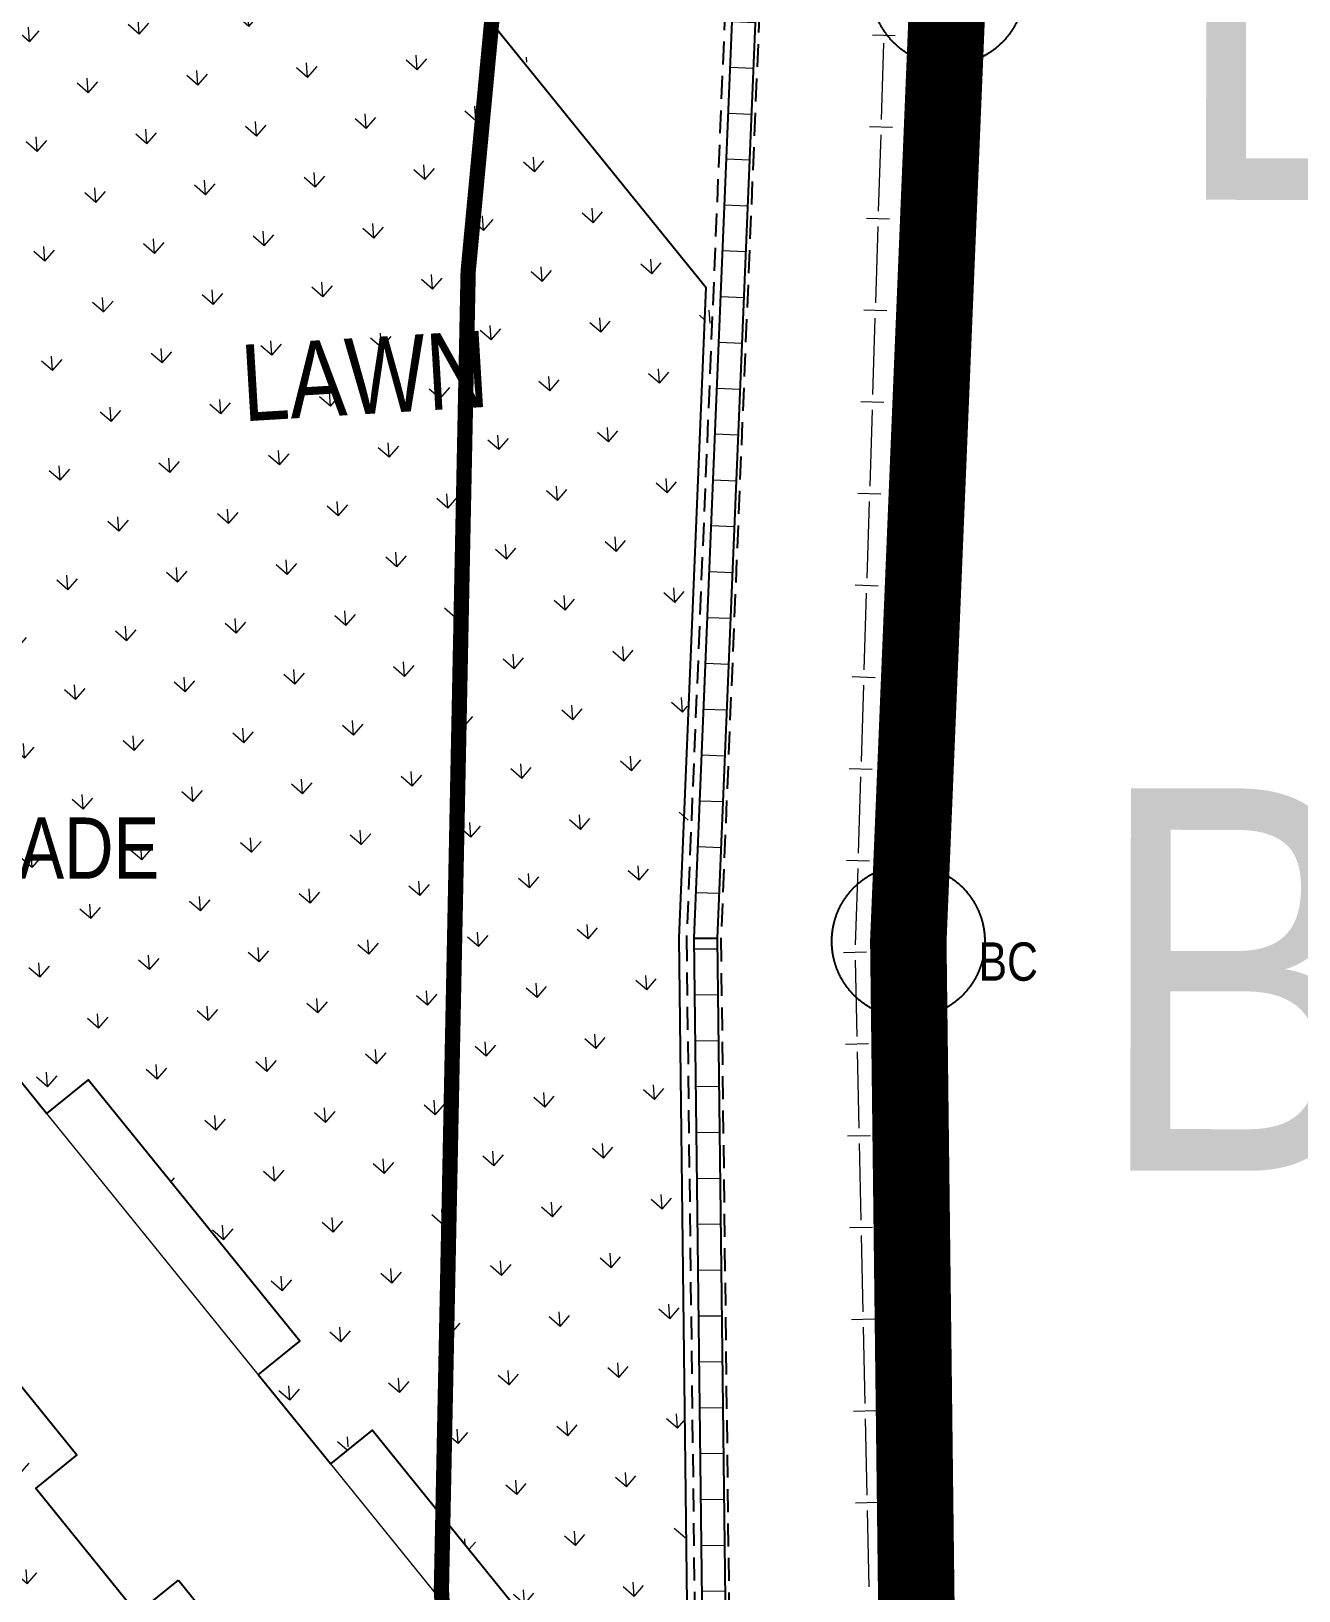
# Model space of a CAD drawing. Header units: millimetres. Extents: x 834681283 to 835686922, y 817551134 to 819407044.
# Drawn here: x 835323092 to 835339667, y 818117057 to 818137454 of the extents above; entities that cross this region are included whole.
import ezdxf
from ezdxf.xclip import XClip

# ---------------------------------------------------------------- set-up
doc = ezdxf.new("R2010")
doc.units = ezdxf.units.MM
doc.header["$LTSCALE"] = 1200
doc.header["$MEASUREMENT"] = 0
doc.header["$XCLIPFRAME"] = 0
for name, pattern in [('P01-MAGP-EVA-GREENERY$0$HIDDEN', [0.375, 0.25, -0.125]), ('SITE BOUNDARY$0$CENTER', [2, 1.25, -0.25, 0.25, -0.25]), ('SITE BOUNDARY$0$DASHDOT', [1, 0.5, -0.25, 0, -0.25]), ('SITE BOUNDARY$0$PHANTOM', [2.5, 1.25, -0.25, 0.25, -0.25, 0.25, -0.25])]:
    doc.linetypes.add(name, pattern=pattern)
doc.layers.get('Defpoints').update_dxf_attribs({"color": 15})
for name, color, linetype, lineweight in [('12027_SITE$0$00_Base_Plan', 8, 'Continuous', 18), ('P01-MAAN-P-EVA$0$DW-TXT', 7, 'Continuous', 13), ('P01-MAGP-EVA-GREENERY$0$AR-FURN_AR_', 9, 'Continuous', 13), ('P01-MAGP-EVA-GREENERY$0$AR-HATCH_AR_', 8, 'Continuous', 13), ('P01-MAGP-EVA-GREENERY$0$DR-FLD', 8, 'Continuous', 25), ('SITE BOUNDARY$0$AR-SIMS_BL_400', 1, 'SITE BOUNDARY$0$PHANTOM', 140)]:
    doc.layers.add(name, color=color, linetype=linetype, lineweight=lineweight)
for name, color, linetype in [('P01-MAAN-P-EVA$0$AW-TXT-FS', 4, 'Continuous'), ('P01-MAGP-EVA-GREENERY$0$AR-LANDS_AR_MI_', 9, 'Continuous'), ('P01-MAGP-EVA-GREENERY$0$SURFACE CHANNEL', 8, 'Continuous'), ('SITE BOUNDARY$0$AR-SIMS_BL_SB_400', 4, 'SITE BOUNDARY$0$PHANTOM'), ('SITE BOUNDARY$0$AR-SITE-TXT_AR_BS_', 4, 'Continuous'), ('SITE BOUNDARY$0$XIQU-RLP0830A', 6, 'Continuous')]:
    doc.layers.add(name, color=color, linetype=linetype)
doc.styles.add('P01-MAAN-P-EVA$0$ARIAL', font='arial.ttf', dxfattribs={"width": 0.8})
doc.styles.add('SITE BOUNDARY$0$CAD_2500_2.5mm', font='arial.ttf', dxfattribs={"height": 6.250000000000001})
pattern_1 = [(93.99896719781333, (0, 1.588186776101813e-22), (-766.7729180866883, 666.5697951775445), [190.5, -1246.3409792]), (48.99896719781343, (0, 1.588186776101813e-22), (-766.7729181779772, 666.5697952569036), [190.4999999999999, -825.5000000000007]), (138.9989671978134, (0, 1.588186776101813e-22), (-666.5697952569036, -766.7729181779772), [190.4999999999999, -825.5000000000002])]

# ---------------------------------------------------------------- blocks, each defined once
blk = doc.blocks.new('SITE BOUNDARY$0$x-boundary')
at = {"layer": 'Defpoints', "color": 30, "linetype": 'SITE BOUNDARY$0$DASHDOT', "const_width": 1, "flags": 128}
blk.add_lwpolyline([(834949.3954564634, 818181.6126474156), (834966.1220000002, 818181.875), (835118.343, 818191.353), (835121.7105681469, 818191.5577918736, 0.3472249984914402), (835144.525800356, 818179.0100601336), (835205.8388638046, 818189.2638885644), (835226.760311512, 818192.7627352992, 0.04236734534605296), (835251.3438937684, 818199.0501133072), (835253.4962581748, 818199.8746463032), (835336.548, 818205.447), (835336.791, 818204.998), (835338.0059999999, 818193.445), (835338.387, 818177.043), (835337.676, 818162.317), (835336.3740000001, 818150.707), (835335.943, 818146.535), (835335.078, 818138.01), (835334.561, 818125.55), (835334.745, 818110.3709999999), (835335.806, 818094.515), (835339.776, 818071.453), (835344.225, 818019.2459999999), (835265.0079999999, 818008.1570059188), (835250.1450000006, 818006.082), (835219.5149999999, 818003.188), (835170.7829999999, 817998.958), (834937.715, 817969.156), (834936.337, 817964.5340000001), (834919.733, 817960.869036), (834910.448, 817961.875), (834892.2609999999, 817958.575), (834867.11, 817956.1579999999), (834854.7629999999, 817954.218), (834831.796, 817952.938), (834809.122, 817948.913), (834805.332, 817949.701), (834786.498, 817945.16), (834739.363, 817940.207), (834722.401, 817937.921), (834717.8940000001, 817936.6490000001), (834708.2590399999, 817935.0490000001), (834694.5809999999, 817933.5090000001), (834687.683, 817936.854), (834552.2509999999, 817919.4890000001), (834427.4809999999, 817871.8559976991), (834422.426, 817865.90602), (834398.36, 817846.373992), (834371.127, 817819.016), (834357.334, 817802.65), (834345.460018, 817778.03), (834335.418, 817757.9190000001, -0.3055422434766821), (834321.1309999999, 817746.233), (834302.565, 817746.0080385001), (834292.36, 817748.208), (834267.6009999999, 817746.622), (834095.099, 817746.458), (834084.478, 817748.7490000001), (834079.554, 817752.5240000001), (834078.066, 817752.6199630001), (834069.088, 817746.181), (834066.2109999999, 817746.056), (834061.445, 817746.7729999999), (834056.724, 817746.618), (834047.613, 817747.372), (834032.030983, 817756.594), (834014.286, 817769.672), (833995.2170000001, 817786.385), (833980.295, 817801.7629999999), (833962.533, 817823.975), (833953.531, 817838.011), (833947.358, 817854.992), (833946.924, 818070.715, -0.2154508515418256), (834003.5669999999, 818209.6619804449), (834003.5129999999, 818271.667), (834240.0059999999, 818271.9090000001), (834328.819, 818399.5030062578), (834368.25, 818372.187), (834334.0040000001, 818320.998), (834339.8389999826, 818317.115000011, -0.4149358039952789), (834340.6700001019, 818312.9480001539), (834325.1040000004, 818289.698, -0.3405885872195328), (834311.2229998113, 818285.0279999999, 0.3847237820261966), (834290.2579999996, 818276.0959999999, -0.0458058889657817), (834261.1319999867, 818214.4920000001), (834162.9800000002, 818056.875, 0.2356932062222075), (834159.885, 818024.2), (834158.3459999999, 818022.4049999999, 0.2102691850557803), (834181.316, 818000.738), (834182.8130000001, 818002.485, 0.2311735244485605), (834214.984000002, 818007.15), (834353.4700000021, 818101.5090000001, 0.02563671911603136), (834365.515999998, 818111.3049999982), (834369.3020000014, 818114.837), (834377.863, 818123.104, -0.4178936957615127), (834382.132, 818123.056), (834386.2199999987, 818118.822, 0.4262022271463924), (834389.1280000036, 818118.6900000033), (834428.7900000004, 818156.9890000001, -0.5375997577145221), (834433.6760000006, 818155.9040000001), (834433.728, 818152.4870000001), (834438.2799999999, 818169.875), (834460.8249999995, 818185.6390000001, -0.3901729404018224), (834489.6799999999, 818188.941), (834492.8119999999, 818186.375), (834497.7500000019, 818181.8120000004, 0.1251081027996165), (834546.3119999999, 818161.687), (834570.5620000005, 818158.5), (834615.0619999996, 818157.312), (834652.5619999999, 818159.937), (834669.6814234746, 818161.9059850451), (834700.2167568029, 818162.108325962), (834709.8281342128, 818162.6720262696), (834837.9847178684, 818163.5212497002, 0.02644429543037592), (834854.445244273, 818164.501851758, 0.001856966815730646), (834855.5961878177, 818164.6360715672, 0.05525627884412565), (834860.3160539342, 818165.7422156282, 0.2310861750518882), (834874.0166033007, 818180.130981288), (834880.6890000012, 818180.535), (834904.7433445249, 818180.9122877186, 0.07731153682373477), (834909.1861099771, 818172.2806775658, 0.2675364860743751), (834920.0296747052, 818167.4602500092, 0.03637713302788992), (834937.2444777816, 818170.5438335758, 0.2494171956158532)], format="xyb", close=True, dxfattribs=at)
at = {"layer": 'Defpoints', "color": 30}
for centre in [(835335.0780000166, 818138.010299989), (835334.5610000166, 818125.5502999891)]:
    blk.add_circle(centre, 1, dxfattribs=at)
at = {"layer": 'Defpoints', "color": 30, "style": 'SITE BOUNDARY$0$CAD_2500_2.5mm', "oblique": 359.9999987515612, "width": 0.8}
for s, p in [('BB', (835337.9952335523, 818135.2493939105)), ('BC', (835337.0053903871, 818122.5535522089))]:
    blk.add_text(s, height=5, rotation=359.909184058951, dxfattribs=at).set_placement(p)
blk = doc.blocks.new('SITE BOUNDARY')
at = {"layer": 'SITE BOUNDARY$0$AR-SIMS_BL_400', "ltscale": 3, "const_width": 0.2}
blk.add_lwpolyline([(835205.967713655, 818187.3215969054), (835227.4017731363, 818191.1423574201, 0.04919379695137301), (835256.6874020555, 818199.3961517689), (835258.8234410972, 818200.232073454), (835285.938085068, 818202.0513295376), (835285.9727178891, 818201.4156632093), (835309.2716431464, 818202.6718212748), (835309.2208451042, 818203.6140114499), (835336.548215934, 818205.4478256224), (835336.7910000669, 818204.998000004), (835338.0060000003, 818193.445), (835338.3870000002, 818177.043), (835337.6760000006, 818162.317), (835336.3740000002, 818150.7069999996), (835335.9430000004, 818146.5350000003), (835335.0780000007, 818138.0100000005), (835334.5610000003, 818125.5499999999), (835334.7450000006, 818110.3709999997), (835335.6156377018, 818097.3093875501), (835212.7614046936, 818088.7203368283)], format="xyb", close=True, dxfattribs=at)
at = {"layer": 'SITE BOUNDARY$0$AR-SIMS_BL_400', "color": 4}
blk.add_circle((835334.5610000668, 818125.5500000041), 0.4, dxfattribs=at)
at = {"layer": 'SITE BOUNDARY$0$AR-SIMS_BL_SB_400', "ltscale": 5, "const_width": 0.5}
blk.add_lwpolyline([(835057.2545908584, 818187.552443173), (835118.3382164289, 818191.3527021519), (835119.7278151001, 818191.4372147409, 0.3759908120747065), (835144.6618437314, 818176.3934268437), (835227.4017731363, 818191.1423574201, 0.0491937969499723), (835256.6874020555, 818199.3961517689), (835258.8234410972, 818200.232073454), (835285.938085068, 818202.0513295376), (835285.9727178891, 818201.4156632093), (835309.2716431464, 818202.6718212748), (835309.2208451042, 818203.6140114499), (835336.548215934, 818205.4478256224), (835336.7910000669, 818204.998000004), (835338.0060000003, 818193.445), (835338.3870000002, 818177.043), (835337.6760000006, 818162.317), (835336.3740000002, 818150.7069999996), (835335.9430000004, 818146.5350000003), (835335.0780000007, 818138.0100000005), (835334.5610000003, 818125.5499999999), (835334.7450000006, 818110.3709999997), (835335.6156373599, 818097.309387531), (835335.806, 818094.515), (835339.776, 818071.453)], format="xyb", dxfattribs=at)
at = {"layer": 'SITE BOUNDARY$0$XIQU-RLP0830A', "color": 212, "linetype": 'SITE BOUNDARY$0$CENTER', "ltscale": 0.8, "true_color": 0xb300b3, "const_width": 0.2}
blk.add_lwpolyline([(835253.3142603979, 818083.3750240112), (835255.0961056527, 818094.0481900069), (835286.8595096358, 818095.5898073158), (835320.0389396354, 818097.1393873137), (835327.5924196368, 818097.4920173134), (835329.543847488, 818097.582709993), (835329.3764846266, 818099.8408723108, -0.05534238246259673), (835330.4255170673, 818151.4921325732, 0.06463781945915717), (835330.9138293717, 818205.0722543845)], format="xyb", dxfattribs=at)
at = {"layer": 'Defpoints'}
blk.add_blockref('SITE BOUNDARY$0$x-boundary', (-7.830330895686188e-06, 7.990685761072314e-06), dxfattribs=at)
at = {"layer": 'SITE BOUNDARY$0$AR-SITE-TXT_AR_BS_', "color": 4, "style": 'SITE BOUNDARY$0$CAD_2500_2.5mm', "oblique": 359.9999987515612, "width": 0.8}
blk.add_text('BC', height=0.5, rotation=359.9091840593211, dxfattribs=at).set_placement((835335.4791372492, 818125.0368054264))
blk = doc.blocks.new('P01-MAAN-P-EVA')
at = {"layer": 'P01-MAAN-P-EVA$0$AW-TXT-FS', "style": 'P01-MAAN-P-EVA$0$ARIAL', "width": 0.8}
blk.add_text('LAWN', height=999.9999999999999, rotation=3.41720713325583, dxfattribs=at).set_placement((835325868.2302037, 818132350.5025108))
at = {"layer": 'P01-MAAN-P-EVA$0$DW-TXT', "insert": (835316668.321927, 818127170.4313626), "char_height": 800, "width": 24926.85687148571, "attachment_point": 1, "style": 'P01-MAAN-P-EVA$0$ARIAL'}
blk.add_mtext('BUILDING FACADE', dxfattribs=at)
blk = doc.blocks.new('P01-MAGP-EVA-GREENERY')
at = {"layer": 'P01-MAGP-EVA-GREENERY$0$AR-HATCH_AR_'}
h = blk.add_hatch(dxfattribs=at)
h.set_pattern_fill('GRASS', color=256, scale=40, style=0)
h.set_pattern_definition(pattern_1)
h.paths.add_polyline_path([(835331714.1250938, 818112899.8352692), (835329773.8930752, 818115295.9014775), (835330317.5478289, 818115736.10606), (835327548.6838206, 818119155.6662806), (835327004.9386377, 818118715.3884754), (835326060.9768983, 818119881.1226797), (835326604.7529092, 818120321.425447), (835323835.8889015, 818123740.9856666), (835323292.0224597, 818123300.6096786), (835322348.0607196, 818124466.3438823), (835322891.9579908, 818124906.7448343), (835320123.0939823, 818128326.3050554), (835319579.1062827, 818127885.8308809), (835317272.330077, 818130734.556428), (835321815.3282982, 818146576.7732637), (835331913.4138286, 818134105.5895982), (835331560.2458615, 818125594.0355823)])
h = blk.add_hatch(dxfattribs=at)
h.set_pattern_fill('_USER', color=256, scale=600, angle=89.99999999999999, style=0, pattern_type=0)
h.set_pattern_definition([(177.6240022278142, (835331760.2961419, 818125591.0998782), (-24.87425977561161, -599.4841709341591), [])])
h.paths.add_polyline_path([(835332579.1367668, 818138089.2403681), (835332060.3715625, 818125586.6963209), (835331760.2961419, 818125591.0998781), (835332279.811225, 818138111.7164428)])
h = blk.add_hatch(dxfattribs=at)
h.set_pattern_fill('GRASS', color=256, scale=40, style=0)
h.set_pattern_definition(pattern_1)
edge = h.paths.add_edge_path()
edge.add_line((835325017.963059, 818117195.9144654), (835331847.0722041, 818108739.804473))
edge.add_line((835331847.0722047, 818108739.8044736), (835332214.3117846, 818103230.3473701))
edge.add_line((835332214.3117847, 818103230.3473701), (835326070.4067733, 818102800.1792548))
edge.add_line((835326070.4067726, 818102800.179254), (835323607.0008553, 818105846.1930418))
edge.add_line((835323607.0008553, 818105846.1930425), (835324153.3979411, 818106288.6181288))
edge.add_line((835324153.3979412, 818106288.6181288), (835321384.5339328, 818109708.1783493))
edge.add_line((835321384.5339334, 818109708.1783491), (835320840.1669492, 818109267.3970637))
edge.add_line((835320840.1669484, 818109267.3970633), (835319896.9281168, 818110433.7166156))
edge.add_line((835319896.9281169, 818110433.7166154), (835320440.6030215, 818110873.9375149))
edge.add_line((835320440.6030213, 818110873.9375155), (835317671.7390128, 818114293.497736))
edge.add_line((835317671.7390131, 818114293.4977362), (835317130.0942097, 818113854.9206374))
edge.add_line((835317130.0942101, 818113854.9206365), (835314666.6882931, 818116900.9344246))
edge.add_arc((835364604.6168741, 818114410.2968973), 49999.99986295878, 164.4659907611085, 177.1447579970446, ccw=False)
edge.add_line((835316431.0341096, 818127800.8125691), (835323689.2017891, 818118836.9409575))
edge.add_line((835323689.2017888, 818118836.9409564), (835323150.6210527, 818118400.8448744))
edge.add_line((835323150.6210533, 818118400.8448752), (835324479.3823236, 818116759.818385))
edge.add_line((835324479.3823242, 818116759.8183849), (835325017.9630597, 818117195.914466))
h = blk.add_hatch(dxfattribs=at)
h.set_pattern_fill('_USER', color=256, scale=600, angle=90, style=0, pattern_type=0)
h.set_pattern_definition([(180.6945060352657, (835331900.1826069, 818114051.2268251), (7.272672097060313, -599.9559219147428), [])])
h.paths.add_polyline_path([(835332060.3715625, 818125586.6963207), (835332200.0815219, 818114061.3839918), (835331900.1826069, 818114051.2268251), (835331760.296142, 818125591.099878)])
at = {"layer": 'P01-MAGP-EVA-GREENERY$0$AR-FURN_AR_'}
for points in [[(835323835.8889015, 818123740.985667), (835323291.8679569, 818123300.4845759), (835326060.7319634, 818119880.9243534), (835326604.7529091, 818120321.4254473)], [(835327548.6838207, 818119155.6662809), (835327004.6628764, 818118715.1651889), (835329773.5268837, 818115295.6049666), (835330317.5478292, 818115736.1060604)]]:
    blk.add_lwpolyline(points, close=True, dxfattribs=at)
at = {"layer": 'P01-MAGP-EVA-GREENERY$0$AR-HATCH_AR_'}
blk.add_lwpolyline([(835336548.2159352, 818205447.8256238), (835336791.0000678, 818204998.0000055), (835338006.0000677, 818193445.000006), (835338387.0000678, 818177043.0000056), (835337676.0000678, 818162317.0000048), (835336374.000069, 818150707.0000061), (835335943.0000682, 818146535.0000048), (835335078.000002, 818138010.0000019), (835334561.0000678, 818125550.0000057), (835334745.0000684, 818110371.0000049), (835335444.8404423, 818099871.749027)], dxfattribs=at)
at = {"layer": 'P01-MAGP-EVA-GREENERY$0$AR-LANDS_AR_MI_'}
blk.add_lwpolyline([(835331714.1250938, 818112899.8352692), (835329773.8930752, 818115295.9014775), (835330317.5478289, 818115736.10606), (835327548.6838206, 818119155.6662806), (835327004.9386377, 818118715.3884754), (835326060.9768983, 818119881.1226797), (835326604.7529092, 818120321.425447), (835323835.8889015, 818123740.9856666), (835323292.0224597, 818123300.6096786), (835322348.0607196, 818124466.3438823), (835322891.9579908, 818124906.7448343), (835320123.0939823, 818128326.3050554), (835319579.1062827, 818127885.8308809), (835317272.330077, 818130734.556428), (835321815.3282982, 818146576.7732637), (835331913.4138286, 818134105.5895982), (835331560.2458615, 818125594.0355823), (835331714.1250939, 818112899.8352692)], dxfattribs=at)
blk.add_lwpolyline([(835325017.963059, 818117195.9144654), (835331847.0722047, 818108739.8044736), (835332214.3117847, 818103230.3473701), (835326070.4067726, 818102800.179254), (835323607.0008553, 818105846.1930425), (835324153.3979412, 818106288.6181288), (835321384.5339334, 818109708.1783491), (835320840.1669484, 818109267.3970633), (835319896.9281169, 818110433.7166154), (835320440.6030213, 818110873.9375155), (835317671.7390131, 818114293.4977362), (835317130.0942101, 818113854.9206365), (835314666.6882925, 818116900.9344252, -0.05537806426076596), (835316431.0341096, 818127800.8125691), (835323689.2017888, 818118836.9409564), (835323150.6210533, 818118400.8448752), (835324479.3823242, 818116759.8183849)], format="xyb", close=True, dxfattribs=at)
at = {"layer": 'P01-MAGP-EVA-GREENERY$0$DR-FLD', "ltscale": 0.15}
for points in [[(835332579.1367668, 818138089.2403681), (835332060.3715625, 818125586.6963209), (835331760.2961419, 818125591.0998781), (835332279.811225, 818138111.7164428)], [(835332060.3715627, 818125586.6963208), (835332060.3715625, 818125586.6963207), (835332200.0815219, 818114061.3839918), (835331900.1826069, 818114051.2268251), (835331760.296142, 818125591.099878)]]:
    blk.add_lwpolyline(points, close=True, dxfattribs=at)
at = {"layer": 'P01-MAGP-EVA-GREENERY$0$SURFACE CHANNEL', "linetype": 'P01-MAGP-EVA-GREENERY$0$HIDDEN'}
for points in [[(835335615.8322738, 818190840.7798926), (835335935.6267872, 818177073.668026), (835335232.4629768, 818162509.9686291), (835333506.5356266, 818146792.3774958), (835332633.1365863, 818138184.6014789), (835332110.3841325, 818125585.9623946), (835332295.9885448, 818110274.6071665), (835333093.3134983, 818098312.8582946), (835329432.6980637, 818098139.1564573), (835329330.3392849, 818100293.1886384)], [(835335166.074069, 818190825.1448061), (835335485.3745525, 818177079.3009275), (835334783.6500418, 818162545.4118456), (835333059.0217515, 818146839.6509229), (835332184.0800407, 818138216.6711372), (835331660.2710016, 818125592.5677303), (835331846.170101, 818110256.902361), (835332613.8025352, 818098740.6110982), (835329860.8325741, 818098609.9784348), (835329779.8320683, 818100314.5483625)]]:
    blk.add_lwpolyline(points, dxfattribs=at)
blk = doc.blocks.new('12027_SITE$0$RAILING')
at = {"layer": '12027_SITE$0$00_Base_Plan'}
for p, q in [((-1.199999999953434, 0.15), (-1.199999999953434, -0.15)), ((-1.099999999976717, 0), (-0.1000000000931323, 0))]:
    blk.add_line(p, q, dxfattribs=at)
blk = doc.blocks.new('12027_SITE')
at = {"layer": '12027_SITE$0$00_Base_Plan', "linetype": 'Continuous', "extrusion": (0, 0, -1)}
blk.add_arc((-835562.5124095755, 818120.9432826231), 228.0888608780303, 354.6985188886439, 7.498671088506134, dxfattribs=at)
at = {"layer": '12027_SITE$0$00_Base_Plan'}
for p, rotation in [((835334.2034223397, 818136.199369218), 268.2000382660785), ((835334.1657302299, 818134.9999613204), 268.2000382660785), ((835334.1280381201, 818133.8005534229), 268.2000382660785), ((835334.0903460103, 818132.6011455253), 268.2000382660785), ((835334.0526539005, 818131.4017376278), 268.2000382660785), ((835334.0149617906, 818130.2023297303), 268.2000382660785), ((835333.9772696808, 818129.0029218327), 268.2000382660785), ((835333.939577571, 818127.8035139352), 268.2000382660785), ((835333.9018854612, 818126.6041060376), 268.2000382660785), ((835333.8641933514, 818125.4046981401), 268.2000382660785), ((835333.890522626, 818124.204987021), 271.2572311514905), ((835333.9168519008, 818123.005275902), 271.2572311514905), ((835333.9431811755, 818121.8055647829), 271.2572311514905), ((835333.9695104503, 818120.6058536639), 271.2572311514905), ((835333.995839725, 818119.4061425448), 271.2572311514905), ((835334.0221689998, 818118.2064314258), 271.2572311514905), ((835334.0484982745, 818117.0067203067), 271.2572311514905)]:
    blk.add_blockref('12027_SITE$0$RAILING', p, dxfattribs=dict(at, rotation=rotation))

msp = doc.modelspace()

# ---------------------------------------------------------------- block references
ref = msp.add_blockref('SITE BOUNDARY', (0, 0), dxfattribs=dict(xscale=1000, yscale=1000, zscale=1000))
XClip(ref).set_block_clipping_path([(835171.4179906907, 818003.0079180738), (835381.5676709538, 818003.0079180738), (835380.9419443216, 818241.1415228392), (835171.4179906907, 818241.1415228392)])
ref = msp.add_blockref('12027_SITE', (0, 0), dxfattribs=dict(xscale=1000, yscale=1000, zscale=1000))
XClip(ref).set_block_clipping_path([(835171.4179906907, 818003.0079180738), (835381.5676709538, 818241.1415228392)])
ref = msp.add_blockref('P01-MAGP-EVA-GREENERY', (0, 0))
XClip(ref).set_block_clipping_path([(835304579.184374, 818174710.1626656), (835305796.165823, 818174873.3149368), (835307662.0338197, 818174689.8070786), (835310520.3633885, 818174065.1796945), (835313081.8681743, 818173026.565997), (835315581.7919986, 818171259.1109881), (835317651.2761323, 818169000.3924677), (835319046.8494221, 818167007.0337248), (835320133.4085228, 818164236.8954862), (835320669.2049217, 818161588.339545), (835320843.1778568, 818158211.368624), (835320023.4914253, 818155637.3225639), (835307775.6753732, 818112927.0695825), (835307486.5656325, 818111403.7745718), (835306472.3023188, 818108849.5676203), (835303557.4701333, 818104111.4948183), (835299124.0129836, 818101088.6384549), (835297415.7114913, 818099718.8653644), (835294427.9237889, 818098869.5449544), (835299696.7221286, 818083540.2194344), (835299696.7221286, 818003007.9180738), (835381567.6709538, 818003007.9180738), (835381567.6709538, 818241141.5228392), (835171417.9906907, 818241141.5228392), (835171417.9906907, 818003007.9180738), (835299646.7221286, 818003007.9180738), (835299646.7221286, 818083531.8665625), (835294380.6194693, 818098853.3491247), (835289071.6246588, 818097781.3911836), (835244007.6001352, 818094631.0239012), (835243402.3726704, 818094599.0591453), (835242636.0318141, 818094583.6296563), (835241827.5000405, 818094619.5304664), (835240278.7908783, 818094803.1013474), (835238615.9808831, 818095198.6516088), (835236837.1062446, 818095894.4355551), (835235914.818166, 818096333.9795084), (835235308.0351869, 818096662.1879468), (835233986.3356233, 818097536.8864938), (835232722.909551, 818098548.7006296), (835231238.5995908, 818100145.3524557), (835230243.8710234, 818101523.0034088), (835229459.3735335, 818102997.1350085), (835228749.5628562, 818104567.991932), (835228038.0088664, 818107442.8705243), (835228019.3892208, 818108529.8695997), (835224832.3401604, 818154118.6039063), (835224786.1936965, 818154547.7584285), (835224773.2807815, 818155026.8918852), (835224783.5408298, 818155896.2038279), (835224816.9600604, 818156261.0471077), (835224880.3945836, 818156930.3651428), (835224980.8038678, 818157693.5020338), (835225188.0995655, 818158657.4187651), (835225368.2602261, 818159369.90378), (835225838.1759521, 818160711.976452), (835226139.2108691, 818161405.4137219), (835226545.7954304, 818162235.3437661), (835227243.4511546, 818163421.3939792), (835227831.7674248, 818164241.3849411), (835228201.1016024, 818164708.4587804), (835228901.1138991, 818165512.979474), (835229693.714691, 818166280.4427017), (835231339.2155919, 818167719.4297662), (835233198.9440969, 818168772.0604982), (835234724.5905447, 818169505.6878428), (835236291.5872612, 818169941.2428173), (835238731.1858591, 818170106.814821)])

# ---------------------------------------------------------------- next in the draw order: block references
msp.add_blockref('P01-MAAN-P-EVA', (2.384185791015625e-07, -2.384185791015625e-07))

doc.saveas('drawing.dxf')
